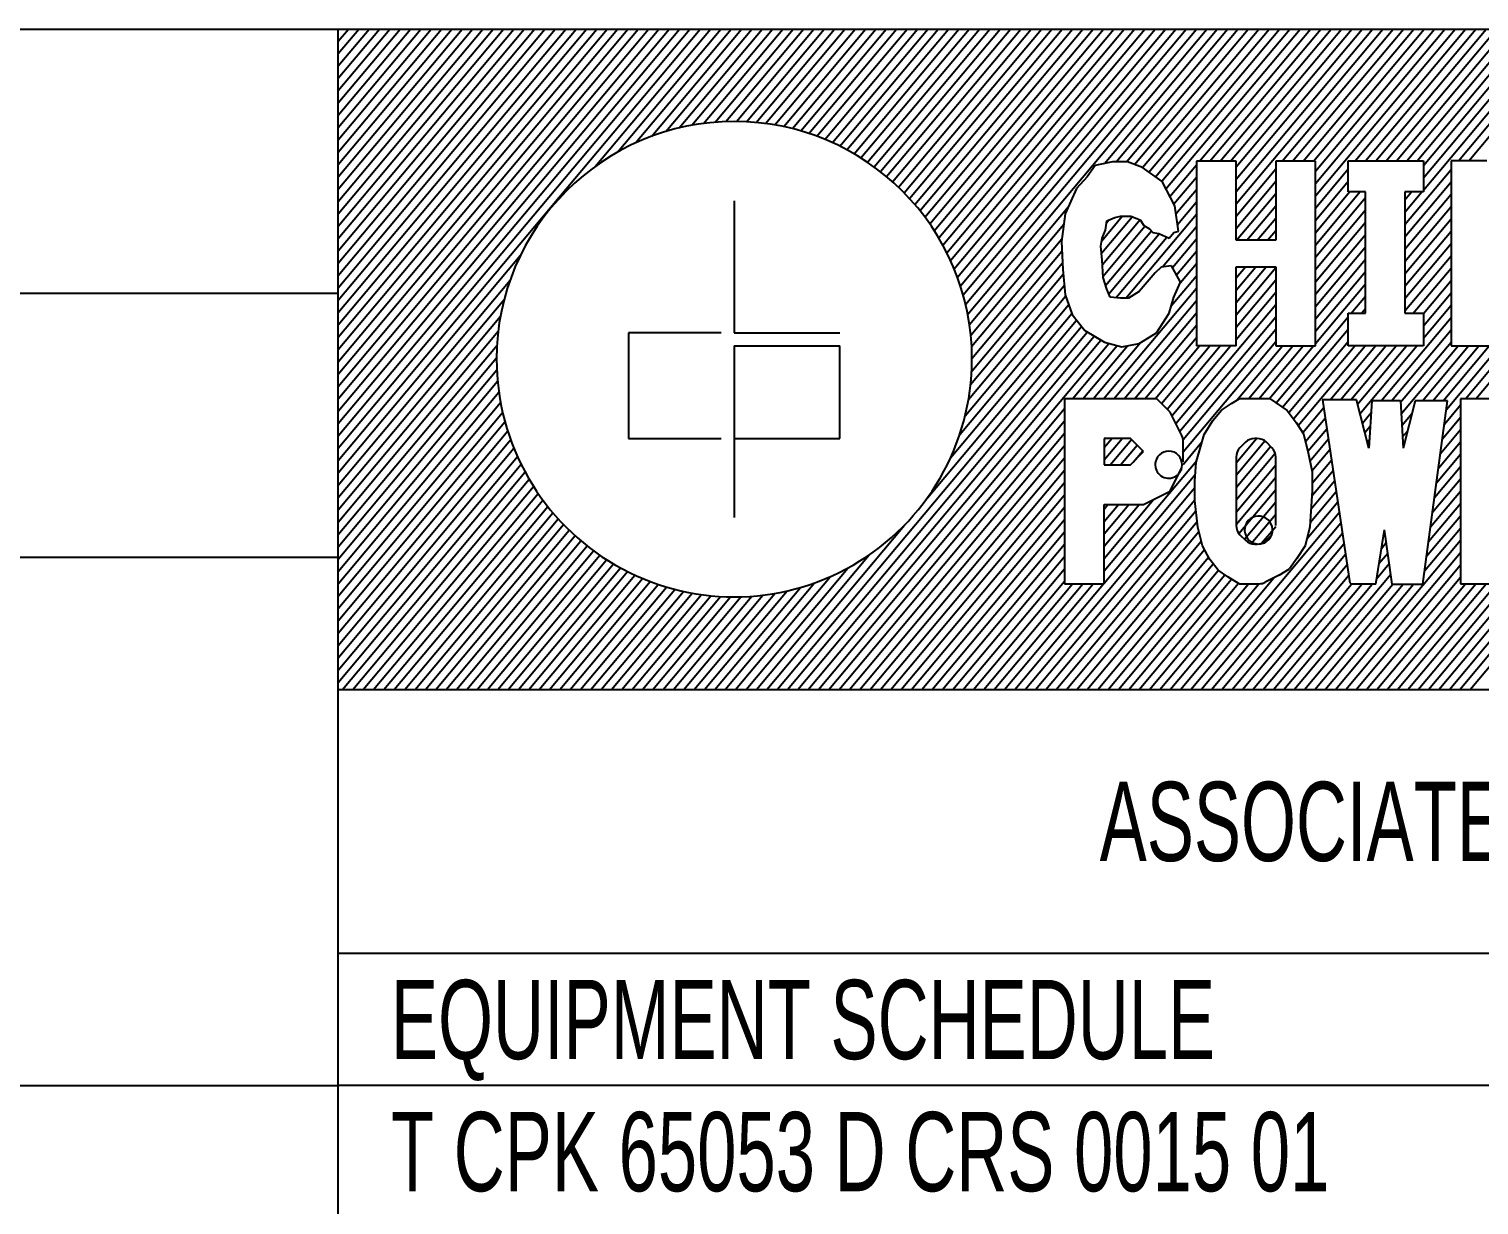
# Model space of a CAD drawing. Extents: x -5933 to 5929, y -4179 to 4187.
# Drawn here: x 4593 to 5142, y 3473 to 3918 of the extents above; entities that cross this region are included whole.
import ezdxf

# ---------------------------------------------------------------- set-up
doc = ezdxf.new("R2010")
doc.units = 0
doc.linetypes.add('SOLID', pattern=[0])
doc.layers.add('1', color=7, linetype='SOLID')
doc.layers.add('2', color=7, linetype='SOLID')

# ---------------------------------------------------------------- blocks, each defined once
blk = doc.blocks.new('*X475')
at = {"layer": '2', "color": 7, "linetype": 'SOLID'}
for points in [[(4710.484375, 3913.397217), (4714.400879, 3918.064209)], [(4710.484375, 3908.72998), (4718.316895, 3918.064209)], [(4710.484375, 3904.062744), (4722.233398, 3918.064209)], [(4710.484375, 3899.395508), (4726.149414, 3918.064209)], [(4710.484375, 3894.728516), (4730.06543, 3918.064209)], [(4710.484375, 3890.061279), (4733.981934, 3918.064209)], [(4710.484375, 3885.394043), (4737.898438, 3918.064209)], [(4710.484375, 3880.727051), (4741.814453, 3918.064209)], [(4710.484375, 3876.059814), (4745.730469, 3918.064209)], [(4710.484375, 3871.392578), (4749.646973, 3918.064209)], [(4710.484375, 3866.725586), (4753.562988, 3918.064209)], [(4710.484375, 3862.058105), (4757.479492, 3918.064209)], [(4710.484375, 3857.391113), (4761.395508, 3918.064209)], [(4710.484375, 3852.724121), (4765.311523, 3918.064209)], [(4710.484375, 3848.056641), (4769.228027, 3918.064209)], [(4710.484375, 3843.389648), (4773.144043, 3918.064209)], [(4710.484375, 3838.722168), (4777.060059, 3918.064209)], [(4710.484375, 3834.055176), (4780.976562, 3918.064209)], [(4710.484375, 3829.388184), (4784.893066, 3918.064209)], [(4710.484375, 3824.720703), (4788.809082, 3918.064209)], [(4710.484375, 3820.053711), (4792.725098, 3918.064209)], [(4710.484375, 3815.38623), (4796.641602, 3918.064209)], [(4710.484375, 3810.719238), (4800.557617, 3918.064209)], [(4710.484375, 3806.052246), (4804.473633, 3918.064209)], [(4710.484375, 3801.384766), (4808.390137, 3918.064209)], [(4710.484375, 3796.717773), (4812.306641, 3918.064209)], [(4710.484375, 3792.050781), (4816.222656, 3918.064209)], [(4710.484375, 3787.383301), (4820.138672, 3918.064209)], [(4710.484375, 3782.716309), (4824.055176, 3918.064209)], [(4710.484375, 3778.049072), (4827.971191, 3918.064209)], [(4710.484375, 3773.381836), (4831.887695, 3918.064209)], [(4710.484375, 3768.714844), (4835.803711, 3918.064209)], [(4710.484375, 3764.047607), (4839.719727, 3918.064209)], [(4710.484375, 3759.380371), (4843.63623, 3918.064209)], [(4710.484375, 3754.713135), (4847.552734, 3918.064209)], [(4807.821777, 3866.047852), (4851.46875, 3918.064209)], [(4816.278809, 3871.459961), (4855.384766, 3918.064209)], [(4823.114746, 3874.939209), (4859.30127, 3918.064209)], [(4829.111816, 3877.419189), (4863.217285, 3918.064209)], [(4834.56543, 3879.251465), (4867.133301, 3918.064209)], [(4839.625, 3880.613281), (4871.049805, 3918.064209)], [(4844.378418, 3881.611328), (4874.96582, 3918.064209)], [(4848.883789, 3882.313477), (4878.882324, 3918.064209)], [(4853.180664, 3882.767334), (4882.79834, 3918.064209)], [(4857.298828, 3883.007812), (4886.714355, 3918.064209)], [(4861.259277, 3883.061035), (4890.630859, 3918.064209)], [(4865.080078, 3882.946777), (4894.546875, 3918.064209)], [(4868.773926, 3882.681641), (4898.462891, 3918.064209)], [(4872.351562, 3882.27832), (4902.379395, 3918.064209)], [(4875.822266, 3881.747803), (4906.295898, 3918.064209)], [(4879.193848, 3881.098389), (4910.211914, 3918.064209)], [(4882.471191, 3880.337158), (4914.12793, 3918.064209)], [(4885.661133, 3879.471191), (4918.044434, 3918.064209)], [(4888.766602, 3878.504883), (4921.960938, 3918.064209)], [(4891.791992, 3877.443604), (4925.876953, 3918.064209)], [(4894.740234, 3876.290039), (4929.792969, 3918.064209)], [(4897.614258, 3875.04834), (4933.709473, 3918.064209)], [(4900.416504, 3873.720459), (4937.625488, 3918.064209)], [(4903.148926, 3872.309326), (4941.541992, 3918.064209)], [(4905.8125, 3870.816406), (4945.458008, 3918.064209)], [(4908.408691, 3869.243408), (4949.374023, 3918.064209)], [(4910.938965, 3867.591797), (4953.290527, 3918.064209)], [(4913.403809, 3865.862061), (4957.206543, 3918.064209)], [(4915.804199, 3864.05542), (4961.122559, 3918.064209)], [(4918.140137, 3862.171875), (4965.039062, 3918.064209)], [(4920.411133, 3860.211914), (4968.955566, 3918.064209)], [(4922.618164, 3858.175049), (4972.871582, 3918.064209)], [(4924.760742, 3856.060791), (4976.787598, 3918.064209)], [(4926.837891, 3853.869385), (4980.704102, 3918.064209)], [(4928.849121, 3851.598877), (4984.620117, 3918.064209)], [(4930.792969, 3849.248535), (4988.536133, 3918.064209)], [(4932.669434, 3846.817383), (4992.452637, 3918.064209)], [(4934.475586, 3844.302734), (4996.368652, 3918.064209)], [(4936.209961, 3841.702637), (5000.285156, 3918.064209)], [(4937.870605, 3839.01416), (5004.201172, 3918.064209)], [(4939.45459, 3836.235107), (5008.117188, 3918.064209)], [(4940.958984, 3833.36084), (5012.033691, 3918.064209)], [(4942.380859, 3830.387939), (5015.950195, 3918.064209)], [(4943.714844, 3827.310059), (5019.866211, 3918.064209)], [(4944.955566, 3824.122314), (5023.782227, 3918.064209)], [(4946.098633, 3820.817383), (5027.69873, 3918.064209)], [(4947.135742, 3817.38623), (5031.614746, 3918.064209)], [(4948.058594, 3813.818848), (5035.53125, 3918.064209)], [(4948.856934, 3810.103027), (5039.447266, 3918.064209)], [(5000.645996, 3867.155762), (5043.363281, 3918.064209)], [(5005.070312, 3867.760986), (5047.279785, 3918.064209)], [(5008.986328, 3867.760986), (5051.195801, 3918.064209)], [(5012.038574, 3866.731201), (5055.112305, 3918.064209)], [(5014.999023, 3865.592285), (5059.02832, 3918.064209)], [(5017.467285, 3863.866699), (5062.944824, 3918.064209)], [(5019.926758, 3862.130371), (5066.86084, 3918.064209)], [(5022.386719, 3860.394531), (5070.776855, 3918.064209)], [(5023.931641, 3857.569336), (5074.693359, 3918.064209)], [(5036.654297, 3868.064209), (5078.609375, 3918.064209)], [(5040.570801, 3868.064209), (5082.525391, 3918.064209)], [(5044.486816, 3868.064209), (5086.441895, 3918.064209)], [(5048.40332, 3868.064209), (5090.358398, 3918.064209)], [(5050.484375, 3865.877686), (5094.274414, 3918.064209)], [(5050.484375, 3861.210693), (5098.19043, 3918.064209)], [(5050.484375, 3856.543213), (5102.106934, 3918.064209)], [(5050.484375, 3851.876221), (5106.022949, 3918.064209)], [(5067.984375, 3868.064209), (5109.939453, 3918.064209)], [(5071.900391, 3868.064209), (5113.855469, 3918.064209)], [(5075.816406, 3868.064209), (5117.771484, 3918.064209)], [(5079.73291, 3868.064209), (5121.688477, 3918.064209)], [(5080.484375, 3864.292969), (5125.604492, 3918.064209)], [(5080.484375, 3859.625977), (5129.520508, 3918.064209)], [(5080.484375, 3854.958496), (5133.436523, 3918.064209)], [(5095.510742, 3868.198486), (5137.353027, 3918.064209)], [(5099.426758, 3868.198486), (5141.269043, 3918.064209)], [(5103.342773, 3868.198486), (5145.185547, 3918.064209)], [(5107.259277, 3868.198486), (5149.101562, 3918.064209)], [(5111.175781, 3868.198486), (5153.017578, 3918.064209)], [(5115.091797, 3868.198486), (5156.933594, 3918.064209)], [(5119.007812, 3868.198486), (5160.850098, 3918.064209)], [(5121.400879, 3866.383057), (5164.766113, 3918.064209)], [(5121.400879, 3861.716064), (5168.682617, 3918.064209)], [(5121.400879, 3857.048828), (5172.598633, 3918.064209)], [(5134.672852, 3868.198486), (5176.514648, 3918.064209)], [(5138.588867, 3868.198486), (5180.430664, 3918.064209)], [(5025.437012, 3854.696045), (5035.484375, 3866.669922)], [(5050.484375, 3847.208984), (5065.484375, 3865.085205)], [(5080.484375, 3850.291504), (5092.953125, 3865.150879)], [(5026.942383, 3851.82251), (5035.484375, 3862.00293)], [(5050.484375, 3842.541748), (5065.484375, 3860.417969)], [(5080.484375, 3845.624023), (5092.953125, 3860.483643)], [(5114.398438, 3844.036133), (5131.904297, 3864.899658)], [(5114.398438, 3839.369141), (5131.904297, 3860.232422)], [(5027.720703, 3848.083008), (5035.484375, 3857.335938)], [(5050.643555, 3838.064209), (5065.484375, 3855.750977)], [(5080.484375, 3840.957031), (5093.427246, 3856.381836)], [(5080.484375, 3836.290039), (5097.34375, 3856.381836)], [(5080.484375, 3831.622559), (5099.518066, 3854.306152)], [(5114.398438, 3853.370605), (5116.924805, 3856.381836)], [(5114.398438, 3848.703613), (5120.84082, 3856.381836)], [(5114.398438, 3834.701904), (5131.904297, 3855.565186)], [(4949.517578, 3806.2229), (4987.027344, 3850.925537)], [(5028.268066, 3844.068359), (5035.484375, 3852.668457)], [(5054.560059, 3838.064209), (5065.484375, 3851.08374)], [(5080.484375, 3826.955566), (5099.518066, 3849.638672)], [(5114.398438, 3830.034668), (5131.904297, 3850.898193)], [(4950.023926, 3802.159424), (4985.234863, 3844.12207)], [(4999.517578, 3833.140869), (5011.148438, 3847.001709)], [(4999.593262, 3837.897949), (5007.391602, 3847.191162)], [(4999.845703, 3828.864746), (5014.133789, 3845.89209)], [(5000.134277, 3824.541016), (5015.962891, 3843.405273)], [(5001.39209, 3844.708984), (5002.299316, 3845.790039)], [(5008.730957, 3816.117676), (5035.484375, 3848.001465)], [(5022.615234, 3827.996582), (5035.484375, 3843.333984)], [(5058.476074, 3838.064209), (5065.484375, 3846.416504)], [(5080.484375, 3822.288086), (5099.518066, 3844.97168)], [(5114.398438, 3825.367676), (5131.904297, 3846.230957)], [(4950.355469, 3797.886963), (4984.549316, 3838.637939)], [(5001.071777, 3820.991211), (5018.405273, 3841.648193)], [(5002.279297, 3817.762695), (5021.38623, 3840.533691)], [(5004.978516, 3816.312988), (5024.23877, 3839.266113)], [(5026.348145, 3827.778564), (5035.484375, 3838.666992)], [(5062.39209, 3838.064209), (5065.484375, 3841.749512)], [(5080.484375, 3817.621094), (5099.518066, 3840.304688)], [(5114.398438, 3820.700439), (5131.904297, 3841.563721)], [(4710.484375, 3750.046143), (4779.464844, 3832.253418)], [(4950.483887, 3793.373535), (4984.563965, 3833.988037)], [(5027.950684, 3825.021484), (5035.484375, 3834)], [(5080.484375, 3812.954102), (5099.518066, 3835.637207)], [(5114.398438, 3816.033203), (5131.904297, 3836.896729)], [(5114.398438, 3811.365967), (5131.904297, 3832.229248)], [(4950.372559, 3788.573242), (4984.749023, 3829.541504)], [(5029.439453, 3822.128906), (5035.484375, 3829.33252)], [(5050.484375, 3823.873047), (5054.001465, 3828.064209)], [(5050.484375, 3819.206055), (5057.91748, 3828.064209)], [(5050.484375, 3814.538818), (5061.833984, 3828.064209)], [(5050.484375, 3809.871582), (5065.484375, 3827.747803)], [(5080.484375, 3808.286621), (5099.518066, 3830.970215)], [(5117.527344, 3810.428223), (5131.904297, 3827.562256)], [(4710.484375, 3745.378906), (4775.604004, 3822.984863)], [(4949.966797, 3783.422363), (4985.021484, 3825.199219)], [(5025.932129, 3813.28125), (5035.484375, 3824.665527)], [(5050.484375, 3805.20459), (5065.484375, 3823.080811)], [(5080.484375, 3803.619629), (5099.518066, 3826.302734)], [(5080.484375, 3798.952637), (5099.518066, 3821.635742)], [(5121.400879, 3810.377197), (5131.904297, 3822.895264)], [(4710.484375, 3740.71167), (4773.364258, 3815.648926)], [(4947.891113, 3771.614746), (4985.907715, 3816.921143)], [(4949.185059, 3777.823486), (4985.404297, 3820.988525)], [(5000.297852, 3778.064209), (5035.484375, 3819.998535)], [(5050.484375, 3800.537354), (5065.484375, 3818.413574)], [(5094.030273, 3810.428223), (5099.518066, 3816.96875)], [(5121.400879, 3805.709961), (5131.904297, 3818.227783)], [(4942.353027, 3755.679932), (4988.227051, 3810.350342)], [(4945.827148, 3764.487793), (4987.067383, 3813.635742)], [(5004.213867, 3778.064209), (5035.484375, 3815.331055)], [(5008.130371, 3778.064209), (5035.484375, 3810.664062)], [(5027.673828, 3768.685303), (5065.484375, 3813.746338)], [(5097.946289, 3810.428223), (5099.518066, 3812.30127)], [(5121.400879, 3801.042725), (5131.904297, 3813.560791)], [(5130.090332, 3774.061523), (5160.55127, 3810.363281)], [(4710.484375, 3736.044678), (4771.963379, 3809.312012)], [(4876.666992, 3668.064209), (4991.934082, 3805.434082)], [(4933.585938, 3740.564453), (4990.040039, 3807.844238)], [(5012.046387, 3778.064209), (5035.484375, 3805.996582)], [(5029.13623, 3765.760742), (5065.484375, 3809.079346)], [(5065.61377, 3776.562744), (5092.953125, 3809.14502)], [(5105.43457, 3777.347656), (5131.904297, 3808.893555)], [(5137.365723, 3778.064209), (5162.115234, 3807.560059)], [(5141.281738, 3778.064209), (5163.679688, 3804.757324)], [(4710.484375, 3731.377197), (4771.106445, 3803.623291)], [(4880.583008, 3668.064209), (4994.081543, 3803.326172)], [(4884.499512, 3668.064209), (4996.703613, 3801.783691)], [(4888.416016, 3668.064209), (4999.325195, 3800.241455)], [(4996.381348, 3778.064209), (5014.245605, 3799.353516)], [(5015.962402, 3778.064209), (5035.484375, 3801.32959)], [(5030.428223, 3762.633301), (5065.484375, 3804.411865)], [(5030.484375, 3758.033447), (5065.484375, 3799.744873)], [(5068.103516, 3774.863281), (5092.953125, 3804.477539)], [(5070.396484, 3772.928711), (5092.953125, 3799.810547)], [(5109.350586, 3777.347656), (5131.904297, 3804.226318)], [(5112.779785, 3776.76709), (5131.904297, 3799.559326)], [(4710.484375, 3726.710205), (4770.643555, 3798.404541)], [(4892.332031, 3668.064209), (5002.242676, 3799.050781)], [(4988.549316, 3778.064209), (5005.442871, 3798.197754)], [(4992.465332, 3778.064209), (5009.334961, 3798.168701)], [(5019.878906, 3778.064209), (5036.660645, 3798.064209)], [(5022.284668, 3776.264404), (5040.577148, 3798.064209)], [(5024.414062, 3774.134766), (5044.493164, 3798.064209)], [(5026.211914, 3771.610107), (5048.40918, 3798.064209)], [(5050.739746, 3777.505371), (5067.990723, 3798.064209)], [(5055.125, 3778.064209), (5071.906738, 3798.064209)], [(5059.041016, 3778.064209), (5075.823242, 3798.064209)], [(5062.95752, 3778.064209), (5079.739258, 3798.064209)], [(5072.234375, 3770.451904), (5095.404297, 3798.064209)], [(5074.01709, 3767.908936), (5099.320312, 3798.064209)], [(5086.145996, 3777.696533), (5103.236816, 3798.064209)], [(5090.0625, 3777.696533), (5107.152832, 3798.064209)], [(5093.978516, 3777.696533), (5111.068848, 3798.064209)], [(5096.452148, 3775.977783), (5114.985352, 3798.064209)], [(5097.373535, 3772.408447), (5118.901855, 3798.064209)], [(5113.01416, 3772.379395), (5134.566406, 3798.064209)], [(5121.099121, 3777.347656), (5138.482422, 3798.064209)], [(5125.015625, 3777.347656), (5142.398438, 3798.064209)], [(5128.931641, 3777.347656), (5146.314453, 3798.064209)], [(4710.484375, 3722.043213), (4770.48584, 3793.549805)], [(4710.484375, 3717.375732), (4770.57666, 3788.991211)], [(4710.484375, 3712.70874), (4770.875977, 3784.68042)], [(4710.484375, 3708.041748), (4771.354492, 3780.583252)], [(4710.484375, 3703.374268), (4771.989746, 3776.67334)], [(4710.484375, 3698.707275), (4772.765625, 3772.930664)], [(4896.248047, 3668.064209), (4985.484375, 3774.412109)], [(5075.734375, 3765.288086), (5083.611328, 3774.675537)], [(5098.294922, 3768.838867), (5101.633301, 3772.817627)], [(5113.249023, 3767.991699), (5117.097656, 3772.578613)], [(5129.339844, 3768.499756), (5135.484375, 3775.822754)], [(4710.484375, 3694.040039), (4773.667969, 3769.338867)], [(4900.164551, 3668.064209), (4985.484375, 3769.744873)], [(5076.760254, 3761.843506), (5084.205078, 3770.71582)], [(5077.64502, 3758.230957), (5084.798828, 3766.756592)], [(5099.21582, 3765.269531), (5101.292969, 3767.744385)], [(5127.837891, 3757.375488), (5135.484375, 3766.488281)], [(5128.588867, 3762.9375), (5135.484375, 3771.155273)], [(4710.484375, 3689.372803), (4774.686523, 3765.885742)], [(4710.484375, 3684.705811), (4775.811523, 3762.559814)], [(4904.080566, 3668.064209), (4985.484375, 3765.077881)], [(5000.484375, 3759.618164), (5003.375977, 3763.064209)], [(5000.484375, 3754.951172), (5007.29248, 3763.064209)], [(5002.817871, 3753.064209), (5010.878418, 3762.670654)], [(5030.383789, 3753.246582), (5037.543457, 3761.778809)], [(5050.484375, 3753.865723), (5058.203125, 3763.064209)], [(5050.484375, 3749.198242), (5061.331055, 3762.125)], [(5078.430664, 3754.500488), (5085.392578, 3762.797363)], [(5100.137207, 3761.700195), (5100.95166, 3762.671143)], [(5113.483398, 3763.604004), (5115.358398, 3765.838623)], [(5127.087402, 3751.813721), (5135.484375, 3761.821289)], [(4710.484375, 3680.038574), (4777.037109, 3759.352539)], [(4710.484375, 3675.371338), (4778.355469, 3756.256836)], [(4907.99707, 3668.064209), (4985.484375, 3760.410645)], [(4911.913086, 3668.064209), (4985.484375, 3755.743408)], [(5006.733887, 3753.064209), (5013.007812, 3760.541016)], [(5011.512695, 3754.092285), (5015.137207, 3758.411865)], [(5050.484375, 3744.53125), (5063.50293, 3760.045898)], [(5050.484375, 3739.86377), (5065.260742, 3757.473389)], [(5079.196777, 3750.746094), (5085.986816, 3758.837891)], [(5126.336914, 3746.251465), (5135.484375, 3757.153809)], [(4710.484375, 3670.704346), (4779.762207, 3753.266113)], [(4712.185547, 3668.064209), (4781.25293, 3750.375488)], [(4915.829102, 3668.064209), (4985.484375, 3751.076416)], [(5000.484375, 3712.946533), (5035.575195, 3754.765869)], [(5050.484375, 3735.196777), (5065.484375, 3753.073242)], [(5079.158691, 3741.366211), (5087.174316, 3750.919189)], [(5079.264648, 3746.159668), (5086.580566, 3754.878418)], [(5125.585938, 3740.689453), (5135.484375, 3752.486816)], [(4716.102051, 3668.064209), (4782.82373, 3747.580322)], [(4720.018066, 3668.064209), (4784.47168, 3744.876953)], [(4919.745605, 3668.064209), (4985.484375, 3746.408936)], [(4970.65625, 3668.064209), (5034.801758, 3744.509521)], [(5000.484375, 3708.279297), (5035.009277, 3749.424072)], [(5050.484375, 3730.529785), (5065.484375, 3748.406006)], [(5078.869629, 3736.354736), (5087.768066, 3746.959961)], [(5124.834473, 3735.127441), (5135.484375, 3747.81958)], [(4723.93457, 3668.064209), (4786.193848, 3742.261963)], [(4727.850586, 3668.064209), (4787.987793, 3739.73291)], [(4923.661621, 3668.064209), (4985.484375, 3741.741943)], [(4974.572266, 3668.064209), (5034.801758, 3739.842529)], [(5000.484375, 3717.61377), (5019.206055, 3739.924805)], [(5051.516602, 3727.092529), (5065.484375, 3743.73877)], [(5053.618652, 3724.93042), (5065.484375, 3739.071777)], [(5077.269043, 3725.112549), (5088.956055, 3739.040771)], [(5078.500488, 3731.247803), (5088.362305, 3743.000488)], [(5124.083984, 3729.56543), (5135.484375, 3743.152344)], [(4731.766602, 3668.064209), (4789.852051, 3737.287598)], [(4735.683105, 3668.064209), (4791.784668, 3734.923828)], [(4927.577637, 3668.064209), (4985.484375, 3737.074951)], [(4978.48877, 3668.064209), (5035.25, 3735.709473)], [(5000.484375, 3736.282227), (5001.979492, 3738.064209)], [(5000.484375, 3731.615234), (5005.895996, 3738.064209)], [(5000.484375, 3726.947998), (5009.8125, 3738.064209)], [(5000.484375, 3722.280762), (5013.728516, 3738.064209)], [(5033.315918, 3668.064209), (5089.550293, 3735.081543)], [(5056.140625, 3723.268799), (5065.484375, 3734.404541)], [(5122.582031, 3718.441406), (5135.484375, 3733.818115)], [(5123.33252, 3724.003662), (5135.484375, 3738.485352)], [(4739.599121, 3668.064209), (4793.784668, 3732.639648)], [(4743.515625, 3668.064209), (4795.850586, 3730.434814)], [(4747.431641, 3668.064209), (4797.981934, 3728.307861)], [(4872.750977, 3668.064209), (4924.880371, 3730.190186)], [(4931.494141, 3668.064209), (4985.484375, 3732.407471)], [(4982.405273, 3668.064209), (5035.731445, 3731.616211)], [(5037.231934, 3668.064209), (5090.144043, 3731.12207)], [(5060.144531, 3723.373535), (5065.466797, 3729.716553)], [(5121.831055, 3712.879395), (5135.484375, 3729.150879)], [(4751.348145, 3668.064209), (4800.177734, 3726.257568)], [(4755.26416, 3668.064209), (4802.438477, 3724.284668)], [(4759.180176, 3668.064209), (4804.763672, 3722.387939)], [(4935.410645, 3668.064209), (4985.484375, 3727.740479)], [(4939.32666, 3668.064209), (4985.484375, 3723.073486)], [(4986.321289, 3668.064209), (5036.415527, 3727.763916)], [(4990.237305, 3668.064209), (5037.313965, 3724.167969)], [(5041.148438, 3668.064209), (5090.737793, 3727.162842)], [(5045.064453, 3668.064209), (5091.332031, 3723.203369)], [(5088.143066, 3668.064209), (5135.484375, 3724.483887)], [(5105.51123, 3721.432861), (5107.349121, 3723.623535)], [(5106.444824, 3727.212891), (5106.774902, 3727.606201)], [(4763.09668, 3668.064209), (4807.152344, 3720.568359)], [(4767.012695, 3668.064209), (4809.606445, 3718.825439)], [(4770.928711, 3668.064209), (4812.125488, 3717.1604)], [(4868.834473, 3668.064209), (4911.517578, 3718.931641)], [(4943.242676, 3668.064209), (4985.484375, 3718.406006)], [(4994.153809, 3668.064209), (5038.54541, 3720.968262)], [(4998.069824, 3668.064209), (5040.083984, 3718.134766)], [(5048.980469, 3668.064209), (5091.925781, 3719.244141)], [(5092.05957, 3668.064209), (5135.484375, 3719.81665)], [(5104.577148, 3715.652832), (5107.923828, 3719.640869)], [(4774.845215, 3668.064209), (4814.710938, 3715.573975)], [(4778.761719, 3668.064209), (4817.362793, 3714.067383)], [(4782.677734, 3668.064209), (4820.083008, 3712.64209)], [(4864.917969, 3668.064209), (4903.446289, 3713.97998)], [(4947.15918, 3668.064209), (4985.484375, 3713.739014)], [(5001.986328, 3668.064209), (5041.839844, 3715.560059)], [(5005.902344, 3668.064209), (5043.706543, 3713.117432)], [(5009.818848, 3668.064209), (5046.200195, 3711.421875)], [(5052.896973, 3668.064209), (5092.519531, 3715.284668)], [(5056.813477, 3668.064209), (5093.113281, 3711.325195)], [(5072.478027, 3668.064209), (5109.072266, 3711.675781)], [(5095.975586, 3668.064209), (5135.484375, 3715.149414)], [(5103.643555, 3709.872803), (5108.498047, 3715.658203)], [(4786.59375, 3668.064209), (4822.873047, 3711.300049)], [(4790.510254, 3668.064209), (4825.734863, 3710.043457)], [(4794.42627, 3668.064209), (4828.67041, 3708.874756)], [(4798.342773, 3668.064209), (4831.682617, 3707.797363)], [(4802.258789, 3668.064209), (4834.774414, 3706.814453)], [(4806.174805, 3668.064209), (4837.949219, 3705.931396)], [(4853.169434, 3668.064209), (4885.518555, 3706.615967)], [(4857.085938, 3668.064209), (4890.896484, 3708.358154)], [(4861.001953, 3668.064209), (4896.786621, 3710.710205)], [(4951.075195, 3668.064209), (4985.484375, 3709.071777)], [(4954.991211, 3668.064209), (4988.555664, 3708.064209)], [(4958.907715, 3668.064209), (4992.47168, 3708.064209)], [(4962.82373, 3668.064209), (4996.387695, 3708.064209)], [(4966.740234, 3668.064209), (5000.304199, 3708.064209)], [(5013.734863, 3668.064209), (5048.756836, 3709.802002)], [(5017.650879, 3668.064209), (5051.365234, 3708.243408)], [(5021.567383, 3668.064209), (5055.131348, 3708.064209)], [(5025.483398, 3668.064209), (5059.047363, 3708.064209)], [(5029.399902, 3668.064209), (5064.805176, 3710.258789)], [(5060.729492, 3668.064209), (5094.196289, 3707.948242)], [(5064.645508, 3668.064209), (5098.112305, 3707.948242)], [(5068.562012, 3668.064209), (5102.02832, 3707.948242)], [(5076.394531, 3668.064209), (5109.861328, 3707.948242)], [(5080.310547, 3668.064209), (5113.777344, 3707.948242)], [(5084.226562, 3668.064209), (5117.693359, 3707.948242)], [(5099.891602, 3668.064209), (5135.484375, 3710.482178)], [(5103.808105, 3668.064209), (5137.37207, 3708.064209)], [(5107.724121, 3668.064209), (5141.288086, 3708.064209)], [(5111.640137, 3668.064209), (5145.20459, 3708.064209)], [(5115.556641, 3668.064209), (5149.120605, 3708.064209)], [(5119.472656, 3668.064209), (5153.037109, 3708.064209)], [(5123.388672, 3668.064209), (5156.953125, 3708.064209)], [(5127.305176, 3668.064209), (5160.869141, 3708.064209)], [(5131.221191, 3668.064209), (5164.785156, 3708.064209)], [(5135.137695, 3668.064209), (5168.70166, 3708.064209)], [(5139.053711, 3668.064209), (5172.617676, 3708.064209)], [(4810.091309, 3668.064209), (4841.211426, 3705.151855)], [(4814.007812, 3668.064209), (4844.566406, 3704.48291)], [(4817.923828, 3668.064209), (4848.02002, 3703.931641)], [(4821.839844, 3668.064209), (4851.579102, 3703.505859)], [(4825.756348, 3668.064209), (4855.252441, 3703.216553)], [(4829.672363, 3668.064209), (4859.050293, 3703.075684)], [(4833.588379, 3668.064209), (4862.986328, 3703.099121)], [(4837.504883, 3668.064209), (4867.076172, 3703.305908)], [(4841.420898, 3668.064209), (4871.34082, 3703.721191)], [(4845.337402, 3668.064209), (4875.808594, 3704.378418)], [(4849.253418, 3668.064209), (4880.516602, 3705.321777)]]:
    blk.add_lwpolyline(points, dxfattribs=at)

msp = doc.modelspace()

# ---------------------------------------------------------------- linework, layer by layer
at = {"layer": '1', "color": 7, "linetype": 'SOLID'}
for points in [[(-5381.261719, 3918.064209), (5660.484375, 3918.064209)], [(4710.484375, -3794.350342), (4710.484375, 3918.064209)], [(4710.484375, 3668.064209), (5660.484375, 3668.064209)]]:
    msp.add_lwpolyline(points, dxfattribs=at)
at = {"layer": '2', "color": 7, "linetype": 'SOLID'}
for points in [[(4950.484375, 3793.064209, 1), (4770.484375, 3793.064225, 1), (4950.484375, 3793.064209, 1)], [(5030.484375, 3761.883789, 0.116434), (5029.956511, 3764.119857, 0.116434)], [(5057.555664, 3763.064209, 0.198921), (5054.020008, 3761.599621, 0.198921)], [(5061.949219, 3761.599609, 0.198921), (5058.413574, 3763.064193, 0.198921)], [(5029.956543, 3752.00879, 1), (5019.95669, 3754.244629, 1), (5029.956543, 3752.00879, 1)], [(5051.949218, 3759.528808, 0.198921), (5050.484736, 3755.993408, 0.198921)], [(5065.484375, 3755.993408, 0.198903), (5064.020031, 3759.52882, 0.198903)], [(5064.020021, 3726.599611, 1), (5054.019708, 3730.135254, 1), (5064.020021, 3726.599611, 1)], [(5050.484375, 3730.135253, 0.198939), (5051.949208, 3726.599354, 0.198939)], [(5054.02002, 3724.528808, 0.198921), (5057.555664, 3723.064225, 0.198921)], [(5058.413574, 3723.064209, 0.198921), (5061.949231, 3724.528798, 0.198921)], [(5059.304199, 3708.064209, 0.116423), (5061.540072, 3708.591975, 0.116423)]]:
    msp.add_lwpolyline(points, format="xyb", dxfattribs=at)
for points in [[(4997.106934, 3866.447754), (4994.043457, 3862.071289)], [(5003.671875, 3867.760986), (4997.106934, 3866.447754)], [(5009.361328, 3867.760986), (5003.671875, 3867.760986)], [(5015.050781, 3865.57251), (5009.361328, 3867.760986)], [(5022.490723, 3860.320801), (5015.050781, 3865.57251)], [(5035.484375, 3868.064209), (5035.484375, 3798.064209)], [(5050.484375, 3868.064209), (5035.484375, 3868.064209)], [(5050.484375, 3838.064209), (5050.484375, 3868.064209)], [(5080.484375, 3868.064209), (5065.484375, 3868.064209)], [(5065.484375, 3868.064209), (5065.484375, 3838.064209)], [(5080.484375, 3798.064209), (5080.484375, 3868.064209)], [(5092.953125, 3868.198486), (5121.400879, 3868.198486)], [(5092.953125, 3856.381836), (5092.953125, 3868.198486)], [(5121.400879, 3868.198486), (5121.400879, 3856.381836)], [(5131.904297, 3868.198486), (5131.904297, 3798.064209)], [(5145.47168, 3868.198486), (5131.904297, 3868.198486)], [(4994.043457, 3862.071289), (4990.104492, 3857.694824)], [(5027.305176, 3851.130127), (5022.490723, 3860.320801)], [(4990.104492, 3857.694824), (4985.728027, 3848.066406)], [(5099.518066, 3856.381836), (5092.953125, 3856.381836)], [(5099.518066, 3810.428223), (5099.518066, 3856.381836)], [(5121.400879, 3856.381836), (5114.398438, 3856.381836)], [(5114.398438, 3856.381836), (5114.398438, 3810.428223)], [(4860.484375, 3853.064209), (4860.484375, 3803.064209)], [(5028.618164, 3841.501465), (5027.305176, 3851.130127)], [(4985.728027, 3848.066406), (4984.415039, 3837.5625)], [(5001.045898, 3841.938965), (5001.483398, 3845.44043)], [(5001.483398, 3845.44043), (5004.546875, 3846.753418)], [(5004.546875, 3846.753418), (5006.735352, 3847.191162)], [(5006.735352, 3847.191162), (5010.674316, 3847.191162)], [(5010.674316, 3847.191162), (5012.862305, 3846.315918)], [(5012.862305, 3846.315918), (5014.175293, 3845.87793)], [(5014.175293, 3845.87793), (5015.48877, 3843.689941)], [(5015.48877, 3843.689941), (5017.676758, 3842.376953)], [(4999.29541, 3835.812012), (4999.73291, 3838.875732)], [(4999.73291, 3838.875732), (5001.045898, 3841.938965)], [(5017.676758, 3842.376953), (5018.989746, 3841.063965)], [(5018.989746, 3841.063965), (5021.177734, 3840.626221)], [(5021.177734, 3840.626221), (5025.116699, 3838.875732)], [(5025.116699, 3838.875732), (5026.867188, 3841.063965)], [(5026.867188, 3841.063965), (5028.618164, 3841.501465)], [(5065.484375, 3838.064209), (5050.484375, 3838.064209)], [(4984.415039, 3837.5625), (4984.852539, 3827.059082)], [(4999.73291, 3830.560303), (4999.29541, 3835.812012)], [(4984.852539, 3827.059082), (4985.728027, 3817.430664)], [(5000.17041, 3823.995361), (4999.73291, 3830.560303)], [(5022.053223, 3827.934326), (5019.865234, 3825.746094)], [(5025.992188, 3828.371826), (5022.053223, 3827.934326)], [(5027.305176, 3826.183838), (5025.992188, 3828.371826)], [(5050.484375, 3798.064209), (5050.484375, 3828.064209)], [(5050.484375, 3828.064209), (5065.484375, 3828.064209)], [(5065.484375, 3828.064209), (5065.484375, 3798.064209)], [(5001.483398, 3819.618896), (5000.17041, 3823.995361)], [(5016.80127, 3822.244873), (5013.737793, 3818.743652)], [(5019.865234, 3825.746094), (5016.80127, 3822.244873)], [(5026.867188, 3816.555176), (5029.493164, 3822.244873)], [(5029.493164, 3822.244873), (5027.305176, 3826.183838)], [(3310.484375, 3818.064209), (4710.484375, 3818.064209)], [(4985.728027, 3817.430664), (4988.354004, 3809.990479)], [(5002.796875, 3816.555176), (5001.483398, 3819.618896)], [(5006.735352, 3816.117676), (5002.796875, 3816.555176)], [(5009.798828, 3816.117676), (5006.735352, 3816.117676)], [(5013.737793, 3818.743652), (5009.798828, 3816.117676)], [(5025.116699, 3810.428223), (5026.867188, 3816.555176)], [(5020.302734, 3802.988037), (5025.116699, 3810.428223)], [(5092.953125, 3798.064209), (5092.953125, 3810.428223)], [(5092.953125, 3810.428223), (5099.518066, 3810.428223)], [(5114.398438, 3810.428223), (5121.400879, 3810.428223)], [(5121.400879, 3810.428223), (5121.400879, 3798.064209)], [(4988.354004, 3809.990479), (4993.167969, 3803.863281)], [(4855.484375, 3803.064209), (4820.484375, 3803.064209)], [(4820.484375, 3803.064209), (4820.484375, 3763.064209)], [(4860.484375, 3803.064209), (4900.484375, 3803.064209)], [(4993.167969, 3803.863281), (5000.608398, 3799.486816)], [(5000.608398, 3799.486816), (5007.17334, 3797.736328)], [(5013.737793, 3799.049072), (5020.302734, 3802.988037)], [(4860.484375, 3798.064209), (4860.484375, 3733.064209)], [(4860.484375, 3798.064209), (4900.484375, 3798.064209)], [(4900.484375, 3763.064209), (4900.484375, 3798.064209)], [(5007.17334, 3797.736328), (5013.737793, 3799.049072)], [(5050.484375, 3798.064209), (5035.484375, 3798.064209)], [(5065.484375, 3798.064209), (5080.484375, 3798.064209)], [(5121.400879, 3798.064209), (5092.953125, 3798.064209)], [(5131.904297, 3798.064209), (5146.347168, 3798.064209)], [(4985.484375, 3778.064209), (4985.484375, 3708.064209)], [(5020.484375, 3778.064209), (4985.484375, 3778.064209)], [(5025.484375, 3773.064209), (5020.484375, 3778.064209)], [(5048.788086, 3776.326904), (5051.665039, 3778.064209)], [(5063.413574, 3778.064209), (5051.665039, 3778.064209)], [(5063.413574, 3778.064209), (5069.841797, 3773.676758)], [(5096.008789, 3777.696533), (5083.105469, 3777.696533)], [(5083.156738, 3777.704102), (5093.567871, 3708.297119)], [(5100.731934, 3759.39502), (5096.008789, 3777.696533)], [(5101.9375, 3777.347656), (5100.731934, 3759.39502)], [(5112.748535, 3777.347656), (5101.9375, 3777.347656)], [(5112.748535, 3777.347656), (5113.706055, 3759.436279)], [(5118.328613, 3777.347656), (5113.706055, 3759.436279)], [(5130.534668, 3777.347656), (5118.328613, 3777.347656)], [(5121.166016, 3707.948242), (5130.534668, 3777.347656)], [(5135.484375, 3778.064209), (5135.484375, 3708.064209)], [(5180.484375, 3778.064209), (5135.484375, 3778.064209)], [(5029.956543, 3764.119873), (5025.484375, 3773.064209)], [(5041.721191, 3769.848877), (5044.960449, 3773.824219)], [(5044.960449, 3773.824219), (5048.788086, 3776.326904)], [(5069.841797, 3773.676758), (5073.228027, 3769.112793)], [(5038.334961, 3764.548584), (5041.721191, 3769.848877)], [(5073.228027, 3769.112793), (5076.025879, 3764.843262)], [(4820.484375, 3763.064209), (4855.484375, 3763.064209)], [(4860.484375, 3763.064209), (4900.484375, 3763.064209)], [(5000.484375, 3763.064209), (5000.484375, 3753.064209)], [(5010.484375, 3763.064209), (5000.484375, 3763.064209)], [(5015.484375, 3758.064209), (5010.484375, 3763.064209)], [(5030.484375, 3754.244629), (5030.484375, 3761.883789)], [(5036.568359, 3758.365234), (5038.334961, 3764.548584)], [(5054.02002, 3761.599609), (5051.949219, 3759.528809)], [(5058.413574, 3763.064209), (5057.555664, 3763.064209)], [(5064.02002, 3759.528809), (5061.949219, 3761.599609)], [(5076.025879, 3764.843262), (5077.79248, 3757.628906)], [(5010.484375, 3753.064209), (5015.484375, 3758.064209)], [(5035.390137, 3754.095459), (5036.568359, 3758.365234)], [(5050.484375, 3755.993408), (5050.484375, 3730.135254)], [(5065.484375, 3730.135254), (5065.484375, 3755.993408)], [(5077.79248, 3757.628906), (5079.264648, 3750.414795)], [(5000.484375, 3753.064209), (5010.484375, 3753.064209)], [(5025.484375, 3743.064209), (5029.956543, 3752.008789)], [(5034.801758, 3746.881104), (5035.390137, 3754.095459)], [(5079.264648, 3750.414795), (5079.264648, 3743.200439)], [(5034.801758, 3739.519531), (5034.801758, 3746.881104)], [(5015.484375, 3738.064209), (5025.484375, 3743.064209)], [(5035.979492, 3729.508057), (5034.801758, 3739.519531)], [(5079.264648, 3743.200439), (5078.822754, 3735.544434)], [(5000.484375, 3708.064209), (5000.484375, 3738.064209)], [(5000.484375, 3738.064209), (5015.484375, 3738.064209)], [(5078.822754, 3735.544434), (5078.381348, 3729.655518)], [(5037.746094, 3722.441162), (5035.979492, 3729.508057)], [(5078.381348, 3729.655518), (5076.614746, 3722.441162)], [(5103.33252, 3707.948242), (5106.649414, 3728.477539)], [(5109.609863, 3707.948242), (5106.649414, 3728.477539)], [(5040.543457, 3717.288086), (5037.746094, 3722.441162)], [(5051.949219, 3726.599609), (5054.02002, 3724.528809)], [(5057.555664, 3723.064209), (5058.413574, 3723.064209)], [(5061.949219, 3724.528809), (5064.02002, 3726.599609)], [(5076.614746, 3722.441162), (5073.522461, 3717.582764)], [(3310.484375, 3718.064209), (4710.484375, 3718.064209)], [(5043.635254, 3713.166016), (5040.543457, 3717.288086)], [(5073.522461, 3717.582764), (5070.725586, 3713.754639)], [(5047.315918, 3710.662842), (5043.635254, 3713.166016)], [(5066.75, 3711.251953), (5070.725586, 3713.754639)], [(4985.484375, 3708.064209), (5000.484375, 3708.064209)], [(5051.665039, 3708.064209), (5047.315918, 3710.662842)], [(5051.665039, 3708.064209), (5059.304199, 3708.064209)], [(5066.75, 3711.251953), (5061.540039, 3708.592285)], [(5103.33252, 3707.948242), (5093.620117, 3707.948242)], [(5109.609863, 3707.948242), (5121.166016, 3707.948242)], [(5135.484375, 3708.064209), (5180.484375, 3708.064209)], [(5660.484375, 3568.064209), (4710.484375, 3568.064209)], [(3310.484375, 3518.064209), (4710.484375, 3518.064209)], [(5660.484375, 3518.064209), (4710.484375, 3518.064209)]]:
    msp.add_lwpolyline(points, dxfattribs=at)

# ---------------------------------------------------------------- block references
at = {"layer": '2'}
msp.add_blockref('*X475', (0, 0), dxfattribs=at)

# ---------------------------------------------------------------- texts
at = {"layer": '2', "color": 7, "linetype": 'SOLID', "width": 0.666667}
for s, p in [('ASSOCIATED DRAWINGS', (4998.817708, 3603.064209)), ('EQUIPMENT SCHEDULE', (4730.484375, 3528.064209)), ('T CPK 65053 D CRS 0015 01', (4730.484375, 3478.064209))]:
    msp.add_text(s, height=30, dxfattribs=at).set_placement(p)

doc.saveas('drawing.dxf')
